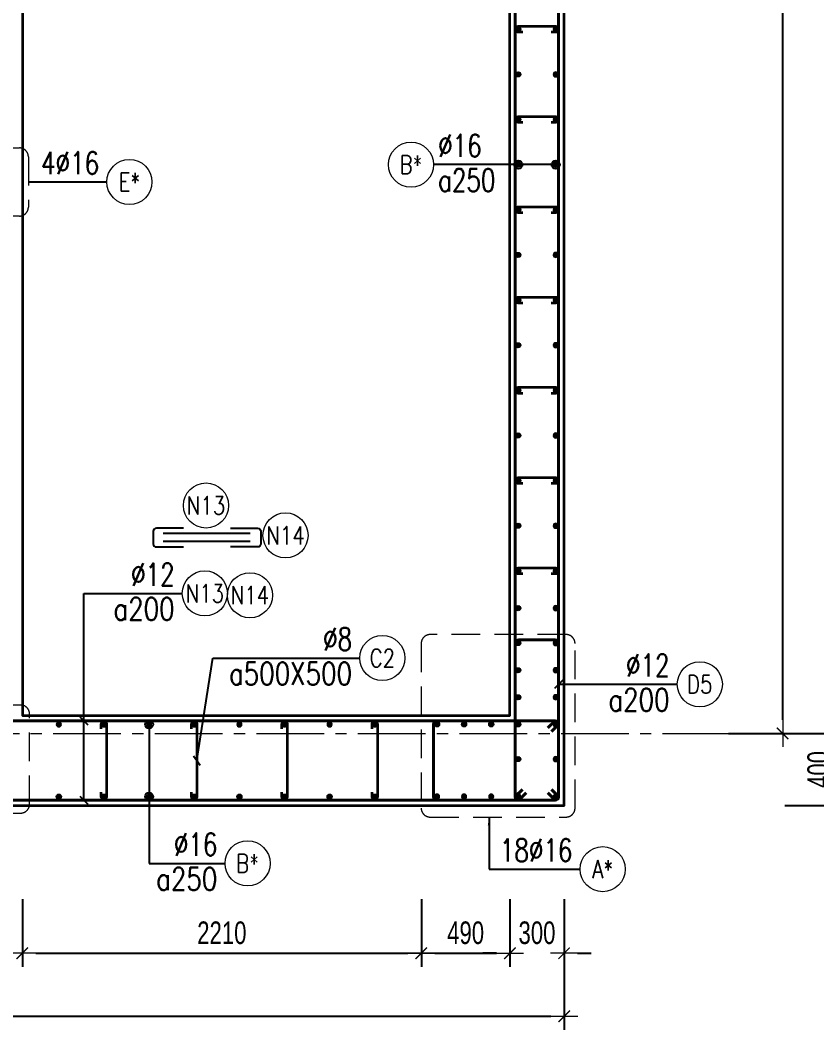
# Model space of a CAD drawing. Header units: millimetres. Extents: x 931337 to 1117500, y 19732 to 157199.
# Drawn here: x 1049005 to 1053417, y 135991 to 141583 of the extents above; entities that cross this region are included whole.
import ezdxf
from ezdxf.enums import TextEntityAlignment as Align

# ---------------------------------------------------------------- set-up
doc = ezdxf.new("R2010")
doc.units = ezdxf.units.MM
doc.header["$MEASUREMENT"] = 0
for name, pattern in [('HIDDEN', [9.525, 6.35, -3.175]), ('HIDDEN2', [4.7625, 3.175, -1.5875]), ('OF_Grid_1$0$CENTER2', [1.125, 0.75, -0.125, 0.125, -0.125])]:
    doc.linetypes.add(name, pattern=pattern)
doc.layers.get('0').update_dxf_attribs({"lineweight": 20})
doc.layers.get('Defpoints').update_dxf_attribs({"color": 151, "lineweight": 9})
doc.layers.add('Hidden', color=9, linetype='HIDDEN')
doc.layers.add('Ligature', color=1, linetype='Continuous')
for name, color, linetype, lineweight in [('KC-LEADER', 153, 'Continuous', 18), ('KC-THEP', 6, 'Continuous', 40), ('NDC_S_DIM', 1, 'Continuous', 15), ('NDC_S_HIDDEN', 8, 'HIDDEN2', 13), ('NDC_S_LEADER', 1, 'Continuous', 15), ('NDC_S_REBAR', 4, 'Continuous', 35), ('NDC_S_STIRRUP', 4, 'Continuous', 40), ('NDC_S_VN TEXT', 7, 'Continuous', 20), ('NDC_S_WALL', 6, 'Continuous', 35), ('OF_Grid_1$0$NDC_S_AXIS', 5, 'OF_Grid_1$0$CENTER2', 13)]:
    doc.layers.add(name, color=color, linetype=linetype, lineweight=lineweight)
doc.styles.add('NDC_DIM', font='', dxfattribs={"width": 0.75})
doc.styles.add('NDC_EN TXT', font='romans.shx', dxfattribs={"width": 0.8})
doc.styles.get('NDC_DIM').set_extended_font_data('Dotum')
doc.dimstyles.new('NDC_dim_25', dxfattribs={"dimscale": 25, "dimtxt": 2.5, "dimasz": 1.5, "dimexe": 1.5, "dimexo": 2.5, "dimgap": 1, "dimtad": 1, "dimdec": 0, "dimzin": 0, "dimdsep": 46, "dimtxsty": 'NDC_DIM', "dimblk": 'DIMMARK', "dimcen": 0.09, "dimdle": 1.2, "dimclrd": 1, "dimclre": 1, "dimclrt": 3, "dimadec": 0, "dimazin": 0, "dimtfac": 1, "dimtdec": 0, "dimtix": 1, "dimtofl": 0, "dimtmove": 0, "dimatfit": 3, "dimfxl": 6, "dimfxlon": 1, "dimtolj": 1, "dimtzin": 0, "dimarcsym": 0})
doc.dimstyles.new('NDC_dim_30', dxfattribs={"dimscale": 30, "dimtxt": 2.5, "dimasz": 1.5, "dimexe": 1.5, "dimexo": 2.5, "dimgap": 1, "dimtad": 1, "dimdec": 0, "dimzin": 0, "dimdsep": 46, "dimtxsty": 'NDC_DIM', "dimblk": 'DIMMARK', "dimcen": 0.09, "dimdle": 1.2, "dimclrd": 1, "dimclre": 1, "dimclrt": 3, "dimadec": 0, "dimazin": 0, "dimtfac": 1, "dimtdec": 0, "dimtix": 1, "dimtofl": 0, "dimtmove": 0, "dimatfit": 3, "dimfxl": 6, "dimfxlon": 1, "dimtolj": 1, "dimtzin": 0, "dimarcsym": 0})
doc.dimstyles.new('NDC_dim_50', dxfattribs={"dimscale": 50, "dimtxt": 2.5, "dimasz": 1.5, "dimexe": 1.5, "dimexo": 2.5, "dimgap": 1, "dimtad": 1, "dimdec": 0, "dimzin": 0, "dimdsep": 46, "dimtxsty": 'NDC_DIM', "dimblk": 'DIMMARK', "dimcen": 0.09, "dimdle": 1.2, "dimclrd": 1, "dimclre": 1, "dimclrt": 3, "dimadec": 0, "dimazin": 0, "dimtfac": 1, "dimtdec": 0, "dimtix": 1, "dimtofl": 0, "dimtmove": 0, "dimatfit": 3, "dimfxl": 6, "dimfxlon": 1, "dimtolj": 1, "dimtzin": 0, "dimarcsym": 0})

# ---------------------------------------------------------------- blocks, each defined once
blk = doc.blocks.new('DIMMARK')
at = {"layer": 'NDC_S_DIM', "color": 1}
blk.add_line((-1.5, 0), (1, 0), dxfattribs=at)
at = {"layer": 'NDC_S_DIM', "color": 2, "const_width": 0.1}
blk.add_lwpolyline([(-0.424, -0.424), (0.424, 0.424)], dxfattribs=at)
blk = doc.blocks.new('*U9')
blk.add_circle((2.5, 0), 2.5)
at = {"layer": 'NDC_S_VN TEXT', "color": 3, "style": 'NDC_EN TXT', "width": 0.75}
blk.add_attdef('DK2', text='', height=2.5, dxfattribs=at).set_placement((-0.85, 0.85), align=Align.RIGHT)
at = {"layer": 'NDC_S_VN TEXT', "color": 7, "style": 'NDC_EN TXT', "width": 0.8}
blk.add_attdef('SH3', text='', height=2, dxfattribs=at).set_placement((2.5, 0), align=Align.MIDDLE)
blk = doc.blocks.new('THEP')
at = {"layer": 'KC-LEADER', "color": 6}
blk.add_circle((0, 0), 14, dxfattribs=at)
at = {"layer": 'KC-THEP'}
for p, q in [((-14, 0), (14, 0)), ((9.9, 9.9), (-9.9, -9.9)), ((-9.9, 9.9), (9.9, -9.9)), ((0, 14), (0, -14))]:
    blk.add_line(p, q, dxfattribs=at)
blk = doc.blocks.new('*U10')
blk.add_circle((2.5, 0), 2.5)
at = {"layer": 'NDC_S_VN TEXT', "color": 3, "style": 'NDC_EN TXT'}
for tag, width, p in [('DK2', 0.75, (-0.85, 0.85)), ('KC2', 0.8, (-0.85, -2.97))]:
    blk.add_attdef(tag, text='', height=2.5, dxfattribs=dict(at, width=width)).set_placement(p, align=Align.RIGHT)
at = {"layer": 'NDC_S_VN TEXT', "color": 7, "style": 'NDC_EN TXT', "width": 0.8}
blk.add_attdef('SH3', text='', height=2, dxfattribs=at).set_placement((2.5, 0), align=Align.MIDDLE)
blk = doc.blocks.new('*U11')
blk.add_circle((-2.5, 0), 2.5)
at = {"layer": 'NDC_S_VN TEXT', "color": 3, "style": 'NDC_EN TXT', "width": 0.75}
for tag, p in [('DK1', (0.5, 0.85)), ('KC1', (0.5, -2.97))]:
    blk.add_attdef(tag, p, '', height=2.5, dxfattribs=at)
at = {"layer": 'NDC_S_VN TEXT', "color": 7, "style": 'NDC_EN TXT', "width": 0.8}
blk.add_attdef('SH2', text='', height=2, dxfattribs=at).set_placement((-2.5, 0), align=Align.MIDDLE)
blk = doc.blocks.new('*U821')
at = {"layer": 'KC-THEP', "xscale": -1, "rotation": 170.331435563619}
blk.add_blockref('THEP', (0, 200), dxfattribs=at)
at = {"layer": 'KC-THEP', "rotation": 9.668564436380946}
blk.add_blockref('THEP', (0, -200), dxfattribs=at)
blk = doc.blocks.new('*U820')
at = {"layer": 'NDC_S_HIDDEN', "color": 0, "linetype": 'ByBlock', "lineweight": -2, "transparency": 16777216}
for p in [(0, 0), (250, 0), (500, 0), (750, 0), (1000, 0), (1250, 0), (1500, 0), (1750, 0)]:
    blk.add_blockref('*U821', p, dxfattribs=at)
blk = doc.blocks.new('*U825')
at = {"layer": 'NDC_S_REBAR'}
blk.add_lwpolyline([(-15, 175), (-15, 200, -1), (15, 200), (15, -200, -1), (-15, -200), (-15, -175)], format="xyb", dxfattribs=at)
blk = doc.blocks.new('*U824')
at = {"layer": 'NDC_S_HIDDEN', "color": 0, "linetype": 'ByBlock', "lineweight": -2, "transparency": 16777216}
for p in [(0, 0), (500, 0), (1000, 0), (1500, 0)]:
    blk.add_blockref('*U825', p, dxfattribs=at)
blk = doc.blocks.new('A$C7BC65A55')
at = {"layer": 'Ligature'}
for p, q in [((-15.2, 372, 0), (-15.2, 38.5, 0)), ((15.2, 372, 0), (15.2, 38.5, 0))]:
    blk.add_line(p, q, dxfattribs=at)
for points in [[(-36.2, 296.5), (-36.2, 400.9, -0.414214), (-24, 413.1), (24, 413.1, -0.414214), (36.2, 400.9), (36.2, 296.5)], [(-36.2, 116.5), (-36.2, 12.2, 0.414214), (-24, 0), (24, 0, 0.414214), (36.2, 12.2), (36.2, 116.5)]]:
    blk.add_lwpolyline(points, format="xyb", dxfattribs=at)
blk = doc.blocks.new('*D867')
at = {"layer": 'Defpoints', "color": 0, "ltscale": 200, "transparency": 16777216}
for p in [(1048717, 137732.7), (1049017, 137732.7), (1049017, 136415.2)]:
    blk.add_point(p, dxfattribs=at)
at = {"layer": 'NDC_S_DIM', "color": 1, "lineweight": -2, "ltscale": 200, "transparency": 16777216}
for p, q in [((1048717, 136715.2), (1048717, 136340.2)), ((1049017, 136715.2), (1049017, 136340.2)), ((1048642, 136415.2), (1048567, 136415.2)), ((1049092, 136415.2), (1049167, 136415.2))]:
    blk.add_line(p, q, dxfattribs=at)
at = {"layer": 'NDC_S_DIM', "color": 1, "lineweight": -2, "ltscale": 200, "transparency": 16777216, "xscale": 75, "yscale": 75, "zscale": 75}
blk.add_blockref('DIMMARK', (1048717, 136415.2), dxfattribs=at)
at = {"layer": 'NDC_S_DIM', "color": 1, "lineweight": -2, "ltscale": 200, "transparency": 16777216, "xscale": 75, "yscale": 75, "zscale": 75, "rotation": 180}
blk.add_blockref('DIMMARK', (1049017, 136415.2), dxfattribs=at)
at = {"layer": 'NDC_S_DIM', "color": 3, "ltscale": 200, "transparency": 16777216, "insert": (1048867, 136527.8), "char_height": 125, "attachment_point": 5, "style": 'NDC_DIM'}
blk.add_mtext('\\A1;300', dxfattribs=at)
blk = doc.blocks.new('*D868')
at = {"layer": 'Defpoints', "color": 0, "ltscale": 200, "transparency": 16777216}
for p in [(1049017, 137732.7), (1051226.7, 137306.2), (1051226.7, 136415.2)]:
    blk.add_point(p, dxfattribs=at)
at = {"layer": 'NDC_S_DIM', "color": 1, "lineweight": -2, "ltscale": 200, "transparency": 16777216}
for p, q in [((1049017, 136715.2), (1049017, 136340.2)), ((1051226.7, 136715.2), (1051226.7, 136340.2)), ((1049092, 136415.2), (1051151.7, 136415.2))]:
    blk.add_line(p, q, dxfattribs=at)
at = {"layer": 'NDC_S_DIM', "color": 1, "lineweight": -2, "ltscale": 200, "transparency": 16777216, "xscale": 75, "yscale": 75, "zscale": 75, "rotation": 180}
blk.add_blockref('DIMMARK', (1049017, 136415.2), dxfattribs=at)
at = {"layer": 'NDC_S_DIM', "color": 1, "lineweight": -2, "ltscale": 200, "transparency": 16777216, "xscale": 75, "yscale": 75, "zscale": 75}
blk.add_blockref('DIMMARK', (1051226.7, 136415.2), dxfattribs=at)
at = {"layer": 'NDC_S_DIM', "color": 3, "ltscale": 200, "transparency": 16777216, "insert": (1050121.8, 136527.8), "char_height": 125, "attachment_point": 5, "style": 'NDC_DIM'}
blk.add_mtext('\\A1;2210', dxfattribs=at)
blk = doc.blocks.new('*D869')
at = {"layer": 'Defpoints', "color": 0, "ltscale": 200, "transparency": 16777216}
for p in [(1051717, 137732.7), (1051226.7, 137306.2), (1051717, 136415.2)]:
    blk.add_point(p, dxfattribs=at)
at = {"layer": 'NDC_S_DIM', "color": 1, "lineweight": -2, "ltscale": 200, "transparency": 16777216}
for p, q in [((1051226.7, 136715.2), (1051226.7, 136340.2)), ((1051717, 136715.2), (1051717, 136340.2)), ((1051301.7, 136415.2), (1051642, 136415.2))]:
    blk.add_line(p, q, dxfattribs=at)
at = {"layer": 'NDC_S_DIM', "color": 1, "lineweight": -2, "ltscale": 200, "transparency": 16777216, "xscale": 75, "yscale": 75, "zscale": 75, "rotation": 180}
blk.add_blockref('DIMMARK', (1051226.7, 136415.2), dxfattribs=at)
at = {"layer": 'NDC_S_DIM', "color": 1, "lineweight": -2, "ltscale": 200, "transparency": 16777216, "xscale": 75, "yscale": 75, "zscale": 75}
blk.add_blockref('DIMMARK', (1051717, 136415.2), dxfattribs=at)
at = {"layer": 'NDC_S_DIM', "color": 3, "ltscale": 200, "transparency": 16777216, "insert": (1051471.8, 136527.8), "char_height": 125, "attachment_point": 5, "style": 'NDC_DIM'}
blk.add_mtext('\\A1;490', dxfattribs=at)
blk = doc.blocks.new('*D870')
at = {"layer": 'Defpoints', "color": 0, "ltscale": 200, "transparency": 16777216}
for p in [(1051717, 137732.7), (1052017, 137232.7), (1052017, 136415.2)]:
    blk.add_point(p, dxfattribs=at)
at = {"layer": 'NDC_S_DIM', "color": 1, "lineweight": -2, "ltscale": 200, "transparency": 16777216}
for p, q in [((1051717, 136715.2), (1051717, 136340.2)), ((1052017, 136715.2), (1052017, 136340.2)), ((1051642, 136415.2), (1051567, 136415.2)), ((1052092, 136415.2), (1052167, 136415.2))]:
    blk.add_line(p, q, dxfattribs=at)
at = {"layer": 'NDC_S_DIM', "color": 1, "lineweight": -2, "ltscale": 200, "transparency": 16777216, "xscale": 75, "yscale": 75, "zscale": 75}
blk.add_blockref('DIMMARK', (1051717, 136415.2), dxfattribs=at)
at = {"layer": 'NDC_S_DIM', "color": 1, "lineweight": -2, "ltscale": 200, "transparency": 16777216, "xscale": 75, "yscale": 75, "zscale": 75, "rotation": 180}
blk.add_blockref('DIMMARK', (1052017, 136415.2), dxfattribs=at)
at = {"layer": 'NDC_S_DIM', "color": 3, "ltscale": 200, "transparency": 16777216, "insert": (1051867, 136527.8), "char_height": 125, "attachment_point": 5, "style": 'NDC_DIM'}
blk.add_mtext('\\A1;300', dxfattribs=at)
blk = doc.blocks.new('*D846')
at = {"layer": 'Defpoints', "color": 0, "ltscale": 200, "transparency": 16777216}
for p in [(1052018, 137548.4), (1045217.8, 137232.7), (1052018, 136066.1)]:
    blk.add_point(p, dxfattribs=at)
at = {"layer": 'NDC_S_DIM', "color": 1, "lineweight": -2, "ltscale": 200, "transparency": 16777216}
for p, q in [((1045217.8, 136366.1), (1045217.8, 135991.1)), ((1052018, 136366.1), (1052018, 135991.1)), ((1045292.8, 136066.1), (1051943, 136066.1))]:
    blk.add_line(p, q, dxfattribs=at)
at = {"layer": 'NDC_S_DIM', "color": 1, "lineweight": -2, "ltscale": 200, "transparency": 16777216, "xscale": 75, "yscale": 75, "zscale": 75, "rotation": 180}
blk.add_blockref('DIMMARK', (1045217.8, 136066.1), dxfattribs=at)
at = {"layer": 'NDC_S_DIM', "color": 1, "lineweight": -2, "ltscale": 200, "transparency": 16777216, "xscale": 75, "yscale": 75, "zscale": 75}
blk.add_blockref('DIMMARK', (1052018, 136066.1), dxfattribs=at)
at = {"layer": 'NDC_S_DIM', "color": 3, "ltscale": 200, "transparency": 16777216, "insert": (1048617.9, 136178.7), "char_height": 125, "attachment_point": 5, "style": 'NDC_DIM'}
blk.add_mtext('\\A1;6800', dxfattribs=at)
blk = doc.blocks.new('*D862')
at = {"layer": 'Defpoints', "color": 0, "transparency": 16777216}
for p in [(1051387.7, 149232.7), (1053227.7, 149232.7), (1051278.3, 137632.7)]:
    blk.add_point(p, dxfattribs=at)
at = {"layer": 'NDC_S_DIM', "color": 1, "lineweight": -2, "transparency": 16777216}
for p, q in [((1052927.7, 149232.7), (1053302.7, 149232.7)), ((1053227.7, 137707.7), (1053227.7, 149157.7)), ((1052927.7, 137632.7), (1053302.7, 137632.7))]:
    blk.add_line(p, q, dxfattribs=at)
at = {"layer": 'NDC_S_DIM', "color": 1, "lineweight": -2, "transparency": 16777216, "xscale": 75, "yscale": 75, "zscale": 75}
for p, rotation in [((1053227.7, 149232.7), 90), ((1053227.7, 137632.7), 270)]:
    blk.add_blockref('DIMMARK', p, dxfattribs=dict(at, rotation=rotation))
at = {"layer": 'NDC_S_DIM', "color": 3, "transparency": 16777216, "insert": (1053115.1, 143432.7), "char_height": 125, "attachment_point": 5, "rotation": 90, "style": 'NDC_DIM'}
blk.add_mtext('\\A1;11600', dxfattribs=at)
blk = doc.blocks.new('*D863')
at = {"layer": 'Defpoints', "color": 0, "ltscale": 200, "transparency": 16777216}
for p in [(1051903, 137632.9), (1053540.3, 137632.9), (1051934.7, 137232.7)]:
    blk.add_point(p, dxfattribs=at)
at = {"layer": 'NDC_S_DIM', "color": 1, "lineweight": -2, "ltscale": 200, "transparency": 16777216}
for p, q in [((1053240.3, 137632.9), (1053615.3, 137632.9)), ((1053540.3, 137307.7), (1053540.3, 137557.9)), ((1053240.3, 137232.7), (1053615.3, 137232.7))]:
    blk.add_line(p, q, dxfattribs=at)
at = {"layer": 'NDC_S_DIM', "color": 1, "lineweight": -2, "ltscale": 200, "transparency": 16777216, "xscale": 75, "yscale": 75, "zscale": 75}
for p, rotation in [((1053540.3, 137632.9), 90), ((1053540.3, 137232.7), 270)]:
    blk.add_blockref('DIMMARK', p, dxfattribs=dict(at, rotation=rotation))
at = {"layer": 'NDC_S_DIM', "color": 3, "ltscale": 200, "transparency": 16777216, "insert": (1053427.7, 137432.8), "char_height": 125, "attachment_point": 5, "rotation": 90, "style": 'NDC_DIM'}
blk.add_mtext('\\A1;400', dxfattribs=at)
blk = doc.blocks.new('*D864')
at = {"layer": 'Defpoints', "color": 0, "ltscale": 200, "transparency": 16777216}
for p in [(1051903.1, 149232.7), (1053540.3, 149232.7), (1051903, 137632.9)]:
    blk.add_point(p, dxfattribs=at)
at = {"layer": 'NDC_S_DIM', "color": 1, "lineweight": -2, "ltscale": 200, "transparency": 16777216}
for p, q in [((1053240.3, 149232.7), (1053615.3, 149232.7)), ((1053540.3, 137707.9), (1053540.3, 149157.7)), ((1053240.3, 137632.9), (1053615.3, 137632.9))]:
    blk.add_line(p, q, dxfattribs=at)
at = {"layer": 'NDC_S_DIM', "color": 1, "lineweight": -2, "ltscale": 200, "transparency": 16777216, "xscale": 75, "yscale": 75, "zscale": 75}
for p, rotation in [((1053540.3, 149232.7), 90), ((1053540.3, 137632.9), 270)]:
    blk.add_blockref('DIMMARK', p, dxfattribs=dict(at, rotation=rotation))
at = {"layer": 'NDC_S_DIM', "color": 3, "ltscale": 200, "transparency": 16777216, "insert": (1053427.7, 143432.8), "char_height": 125, "attachment_point": 5, "rotation": 90, "style": 'NDC_DIM'}
blk.add_mtext('\\A1;11600', dxfattribs=at)

msp = doc.modelspace()

# ---------------------------------------------------------------- linework, layer by layer
for centre in [(1050034.147, 138894.894), (1050474.248, 138729.138), (1050277.418, 138397.624)]:
    msp.add_circle(centre, 125)
at = {"layer": 'NDC_S_HIDDEN', "ltscale": 50}
for points in [[(1048724.485, 140875.327), (1049000.328, 140875.327, -0.41421356), (1049050.328, 140825.327), (1049050.328, 140547.778, -0.41421356), (1049000.328, 140497.778), (1048724.485, 140497.778, -0.41421356), (1048674.485, 140547.778), (1048674.485, 140825.327, -0.41421356)], [(1051275.656, 137169.284), (1052027.866, 137169.284, 0.41421356), (1052077.866, 137219.284), (1052077.866, 138130.228, 0.41421356), (1052027.866, 138180.228), (1051275.656, 138180.228, 0.41421356), (1051225.656, 138130.228), (1051225.656, 137219.284, 0.41421356)], [(1048722.719, 137191.143), (1049006.98, 137191.143, 0.41421356), (1049056.98, 137241.143), (1049056.98, 137739.963, 0.41421356), (1049006.98, 137789.963), (1048722.719, 137789.963, 0.41421356), (1048672.719, 137739.963), (1048672.719, 137241.143, 0.41421356)]]:
    msp.add_lwpolyline(points, format="xyb", close=True, dxfattribs=at)
at = {"layer": 'NDC_S_REBAR'}
for points in [[(1051945.472, 141517.684), (1051970.472, 141517.684, 1), (1051970.472, 141547.684), (1051763.448, 141547.684, 1), (1051763.448, 141517.684), (1051788.448, 141517.684)], [(1051945.472, 141017.684), (1051970.472, 141017.684, 1), (1051970.472, 141047.684), (1051763.448, 141047.684, 1), (1051763.448, 141017.684), (1051788.448, 141017.684)], [(1051945.472, 140517.684), (1051970.472, 140517.684, 1), (1051970.472, 140547.684), (1051763.448, 140547.684, 1), (1051763.448, 140517.684), (1051788.448, 140517.684)], [(1051945.472, 140017.684), (1051970.472, 140017.684, 1), (1051970.472, 140047.684), (1051763.448, 140047.684, 1), (1051763.448, 140017.684), (1051788.448, 140017.684)], [(1051945.472, 139517.684), (1051970.472, 139517.684, 1), (1051970.472, 139547.684), (1051763.448, 139547.684, 1), (1051763.448, 139517.684), (1051788.448, 139517.684)], [(1051945.472, 139017.684), (1051970.472, 139017.684, 1), (1051970.472, 139047.684), (1051763.448, 139047.684, 1), (1051763.448, 139017.684), (1051788.448, 139017.684)], [(1051945.472, 138517.684), (1051970.472, 138517.684, 1), (1051970.472, 138547.684), (1051763.448, 138547.684, 1), (1051763.448, 138517.684), (1051788.448, 138517.684)]]:
    msp.add_lwpolyline(points, format="xyb", dxfattribs=at)
at = {"layer": 'NDC_S_STIRRUP'}
for points in [[(1051786.96, 137322.684), (1051746.96, 137282.684, 0.41421356), (1051766.96, 137262.684), (1051966.96, 137262.684, 0.41421356), (1051986.96, 137282.684), (1051986.96, 149582.684, 0.41421356), (1051966.96, 149602.684), (1051766.96, 149602.684, 0.41421356), (1051746.96, 149582.684), (1051746.96, 137282.684, 0.41421356), (1051766.96, 137262.684), (1051806.96, 137302.684)], [(1051786.96, 137322.684), (1051746.96, 137282.684, 0.41421356), (1051766.96, 137262.684), (1051966.96, 137262.684, 0.41421356), (1051986.96, 137282.684), (1051986.96, 138131.295, 0.41421356), (1051966.96, 138151.295), (1051766.96, 138151.295, 0.41421356), (1051746.96, 138131.295), (1051746.96, 137282.684, 0.41421356), (1051766.96, 137262.684), (1051806.96, 137302.684)], [(1051926.96, 137662.684), (1051966.96, 137702.684, -0.41421356), (1051986.96, 137682.684), (1051986.96, 137282.684, -0.41421356), (1051966.96, 137262.684), (1048266.96, 137262.684, -0.41421356), (1048246.96, 137282.684), (1048246.96, 137682.684, -0.41421356), (1048266.96, 137702.684), (1051966.96, 137702.684, -0.41421356), (1051986.96, 137682.684), (1051946.96, 137642.684)], [(1051926.96, 137302.684), (1051966.96, 137262.684, 0.41421356), (1051986.96, 137282.684), (1051986.96, 137682.684, 0.41421356), (1051966.96, 137702.684), (1051313.448, 137702.684, 0.41421356), (1051293.448, 137682.684), (1051293.448, 137282.684, 0.41421356), (1051313.448, 137262.684), (1051966.96, 137262.684, 0.41421356), (1051986.96, 137282.684), (1051946.96, 137322.684)]]:
    msp.add_lwpolyline(points, format="xyb", dxfattribs=at)
at = {"layer": 'NDC_S_WALL'}
msp.add_lwpolyline([(1048716.96, 146232.684), (1048716.96, 140832.684), (1046016.96, 140832.684), (1046016.96, 141482.684), (1045716.96, 141482.684), (1045716.96, 137232.684), (1047116.96, 137232.684), (1047116.96, 137732.684), (1046016.96, 137732.684), (1046016.96, 140532.684), (1048716.96, 140532.684), (1048716.96, 137732.684), (1048216.96, 137732.684), (1048216.96, 137232.684), (1052016.96, 137232.684), (1052016.96, 149632.684)], dxfattribs=at)
msp.add_lwpolyline([(1049016.96, 149132.684), (1049016.96, 137732.684), (1051716.96, 137732.684), (1051716.96, 149132.684)], close=True, dxfattribs=at)
at = {"layer": 'OF_Grid_1$0$NDC_S_AXIS', "ltscale": 500}
msp.add_line((1035125.277, 137632.684), (1053745.865, 137632.684), dxfattribs=at)

# ---------------------------------------------------------------- block references
at = {"layer": 'Hidden', "xscale": 1.44, "yscale": 1.44, "zscale": 1.44, "rotation": 270}
msp.add_blockref('A$C7BC65A55', (1049742.036, 138717.369, 0.03), dxfattribs=at)
at = {"layer": 'KC-THEP'}
for p, rotation in [((1051763.448, 141532.684), 189.6685644363809), ((1051763.448, 141282.684), 189.6685644363809), ((1051763.448, 141032.684), 189.6685644363809), ((1051763.448, 140782.684), 189.6685644363809), ((1051763.448, 140532.684), 189.6685644363809), ((1051763.448, 140282.684), 189.6685644363809), ((1051763.448, 140032.684), 189.6685644363809), ((1051763.448, 139782.684), 189.6685644363809), ((1051763.448, 139532.684), 189.6685644363809), ((1051763.448, 139282.684), 189.6685644363809), ((1051763.448, 139032.684), 189.6685644363809), ((1051763.448, 138782.684), 189.6685644363809), ((1051763.448, 138532.684), 189.6685644363809), ((1051763.448, 138326.409), 189.6685644363809), ((1051763.448, 138132.684), 189.6685644363809), ((1051763.448, 137982.684), 189.6685644363809), ((1051763.448, 137832.684), 189.6685644363809), ((1051313.448, 137682.684), 189.6685644363809), ((1051463.448, 137682.684), 189.6685644363809), ((1051613.448, 137682.684), 189.6685644363809), ((1051763.448, 137682.684), 189.6685644363809), ((1051763.448, 137490.148), 189.6685644363809), ((1051970.472, 137282.684), 9.668564436380946)]:
    msp.add_blockref('THEP', p, dxfattribs=dict(at, rotation=rotation))
at = {"layer": 'KC-THEP', "xscale": -1}
for p, rotation in [((1051970.472, 141532.684), 170.331435563619), ((1051970.472, 141282.684), 170.331435563619), ((1051970.472, 141032.684), 170.331435563619), ((1051970.472, 140782.684), 170.331435563619), ((1051970.472, 140532.684), 170.331435563619), ((1051970.472, 140282.684), 170.331435563619), ((1051970.472, 140032.684), 170.331435563619), ((1051970.472, 139782.684), 170.331435563619), ((1051970.472, 139532.684), 170.331435563619), ((1051970.472, 139282.684), 170.331435563619), ((1051970.472, 139032.684), 170.331435563619), ((1051970.472, 138782.684), 170.331435563619), ((1051970.472, 138532.684), 170.331435563619), ((1051970.472, 138326.409), 170.331435563619), ((1051970.472, 138132.684), 170.331435563619), ((1051970.472, 137982.684), 170.331435563619), ((1051970.472, 137832.684), 170.331435563619), ((1051970.472, 137682.684), 170.331435563619), ((1051970.472, 137490.148), 170.331435563619), ((1051313.448, 137282.684), 350.3314355636191), ((1051463.448, 137282.684), 350.3314355636191), ((1051613.448, 137282.684), 350.3314355636191), ((1051763.448, 137282.684), 350.3314355636191)]:
    msp.add_blockref('THEP', p, dxfattribs=dict(at, rotation=rotation))
at = {"layer": 'NDC_S_HIDDEN'}
for name, p in [('*U820', (1049218.832, 137482.684)), ('*U824', (1049468.832, 137482.684))]:
    msp.add_blockref(name, p, dxfattribs=at)
at = {"layer": 'NDC_S_VN TEXT', "xscale": 50, "yscale": 50, "zscale": 50}
for name, p, values in [('*U11', (1051294.501, 140782.684), {'SH2': 'B*', 'DK1': '%%C16', 'KC1': 'a250'}), ('*U9', (1049484.906, 140686.553), {'SH3': 'E*', 'DK2': '4%%C16'}), ('*U10', (1049902.696, 138407.962), {'SH3': 'N13', 'DK2': '%%C12', 'KC2': 'a200'}), ('*U10', (1050885.491, 138050.026), {'SH3': 'C2', 'DK2': '%%c8', 'KC2': 'a500X500'}), ('*U10', (1052643.713, 137904.666), {'SH3': 'D5', 'DK2': '%%C12', 'KC2': 'a200'}), ('*U10', (1050139.444, 136912.972), {'SH3': 'B*', 'DK2': '%%C16', 'KC2': 'a250'}), ('*U9', (1052105.863, 136880.762), {'SH3': 'A*', 'DK2': '18%%C16'})]:
    msp.add_blockref(name, p, dxfattribs=at).add_auto_attribs(values)

# ---------------------------------------------------------------- texts
at = {"layer": 'NDC_S_VN TEXT', "color": 7, "style": 'NDC_EN TXT', "width": 0.8}
for tag, p in [('N13', (1050034.147, 138894.894)), ('N14', (1050474.248, 138729.138)), ('N14', (1050277.418, 138397.624))]:
    msp.add_attdef(tag, text='3', height=100, dxfattribs=at).set_placement(p, align=Align.MIDDLE)

# ---------------------------------------------------------------- dimensions: what is measured, and where the dimension line sits
at = {"layer": 'NDC_S_DIM'}
dim = msp.add_linear_dim(base=(1053227.709, 149232.684), p1=(1051278.323, 137632.684), p2=(1051387.656, 149232.684), angle=90, dimstyle='NDC_dim_50', override={"dimtmove": 1}, dxfattribs=at)
dim.commit()
dim.dimension.update_dxf_attribs({"geometry": '*D862', "text_midpoint": (1053115.125, 143432.684)})
at = {"layer": 'NDC_S_DIM', "ltscale": 200}
dim = msp.add_linear_dim(base=(1053540.305, 149232.684), p1=(1051902.975, 137632.938), p2=(1051903.072, 149232.684), angle=90, dimstyle='NDC_dim_50', override={"dimtmove": 1}, dxfattribs=at)
dim.commit()
dim.dimension.update_dxf_attribs({"geometry": '*D864', "text_midpoint": (1053427.72, 143432.811)})
for base, p1, p2, picture, middle in [((1049016.96, 136415.222), (1048716.96, 137732.684), (1049016.96, 137732.684), '*D867', (1048866.96, 136527.807)), ((1051226.656, 136415.222), (1049016.96, 137732.684), (1051226.656, 137306.183), '*D868', (1050121.808, 136527.807)), ((1051716.96, 136415.222), (1051226.656, 137306.183), (1051716.96, 137732.684), '*D869', (1051471.808, 136527.807)), ((1052016.96, 136415.222), (1051716.96, 137732.684), (1052016.96, 137232.684), '*D870', (1051866.96, 136527.807)), ((1052017.96, 136066.073), (1045217.76, 137232.684), (1052017.96, 137548.422), '*D846', (1048617.86, 136178.657))]:
    dim = msp.add_linear_dim(base=base, p1=p1, p2=p2, dimstyle='NDC_dim_50', override={"dimtmove": 1}, dxfattribs=at)
    dim.commit()
    dim.dimension.update_dxf_attribs({"geometry": picture, "text_midpoint": middle})
dim = msp.add_linear_dim(base=(1053540.305, 137632.938), p1=(1051934.668, 137232.684), p2=(1051902.975, 137632.938), angle=90, dimstyle='NDC_dim_50', dxfattribs=at)
dim.commit()
dim.dimension.update_dxf_attribs({"geometry": '*D863', "text_midpoint": (1053427.72, 137432.811)})

# ---------------------------------------------------------------- leaders
at = {"layer": 'NDC_S_LEADER'}
for points, dimstyle, override in [([(1051970.472, 140782.684), (1051294.501, 140782.684)], 'NDC_dim_30', {"dimtad": 0, "dimldrblk": 'Origin'}), ([(1051763.448, 140782.684), (1051294.501, 140782.684)], 'NDC_dim_30', {"dimtad": 0, "dimldrblk": 'Origin'}), ([(1049050.328, 140686.553), (1049484.906, 140686.553)], 'NDC_dim_25', {"dimgap": 1, "dimtad": 0}), ([(1049357.957, 137702.684), (1049357.957, 138407.781), (1049902.696, 138407.781)], 'NDC_dim_30', {"dimtad": 0, "dimldrblk": 'Oblique'}), ([(1049357.957, 137262.684), (1049357.957, 138407.781), (1049902.696, 138407.781)], 'NDC_dim_30', {"dimtad": 0, "dimldrblk": 'Oblique'}), ([(1049983.832, 137482.684), (1050072.594, 138050.026), (1050885.491, 138050.026)], 'NDC_dim_30', {"dimtad": 0, "dimldrblk": 'Oblique'}), ([(1051986.96, 137904.666), (1052643.713, 137904.666)], 'NDC_dim_30', {"dimtad": 0, "dimldrblk": 'Oblique'}), ([(1049718.832, 137682.684), (1049718.832, 136912.791), (1050139.443, 136912.791)], 'NDC_dim_30', {"dimgap": 1, "dimtad": 0, "dimldrblk": 'Origin'}), ([(1049718.832, 137282.684), (1049718.832, 136912.791), (1050139.443, 136912.791)], 'NDC_dim_30', {"dimgap": 1, "dimtad": 0, "dimldrblk": 'Origin'}), ([(1051602.135, 137169.284), (1051602.135, 136880.762), (1052105.863, 136880.762)], 'NDC_dim_30', {"dimtad": 0})]:
    msp.add_leader(points, dimstyle=dimstyle, override=override, dxfattribs=at)

doc.saveas('drawing.dxf')
